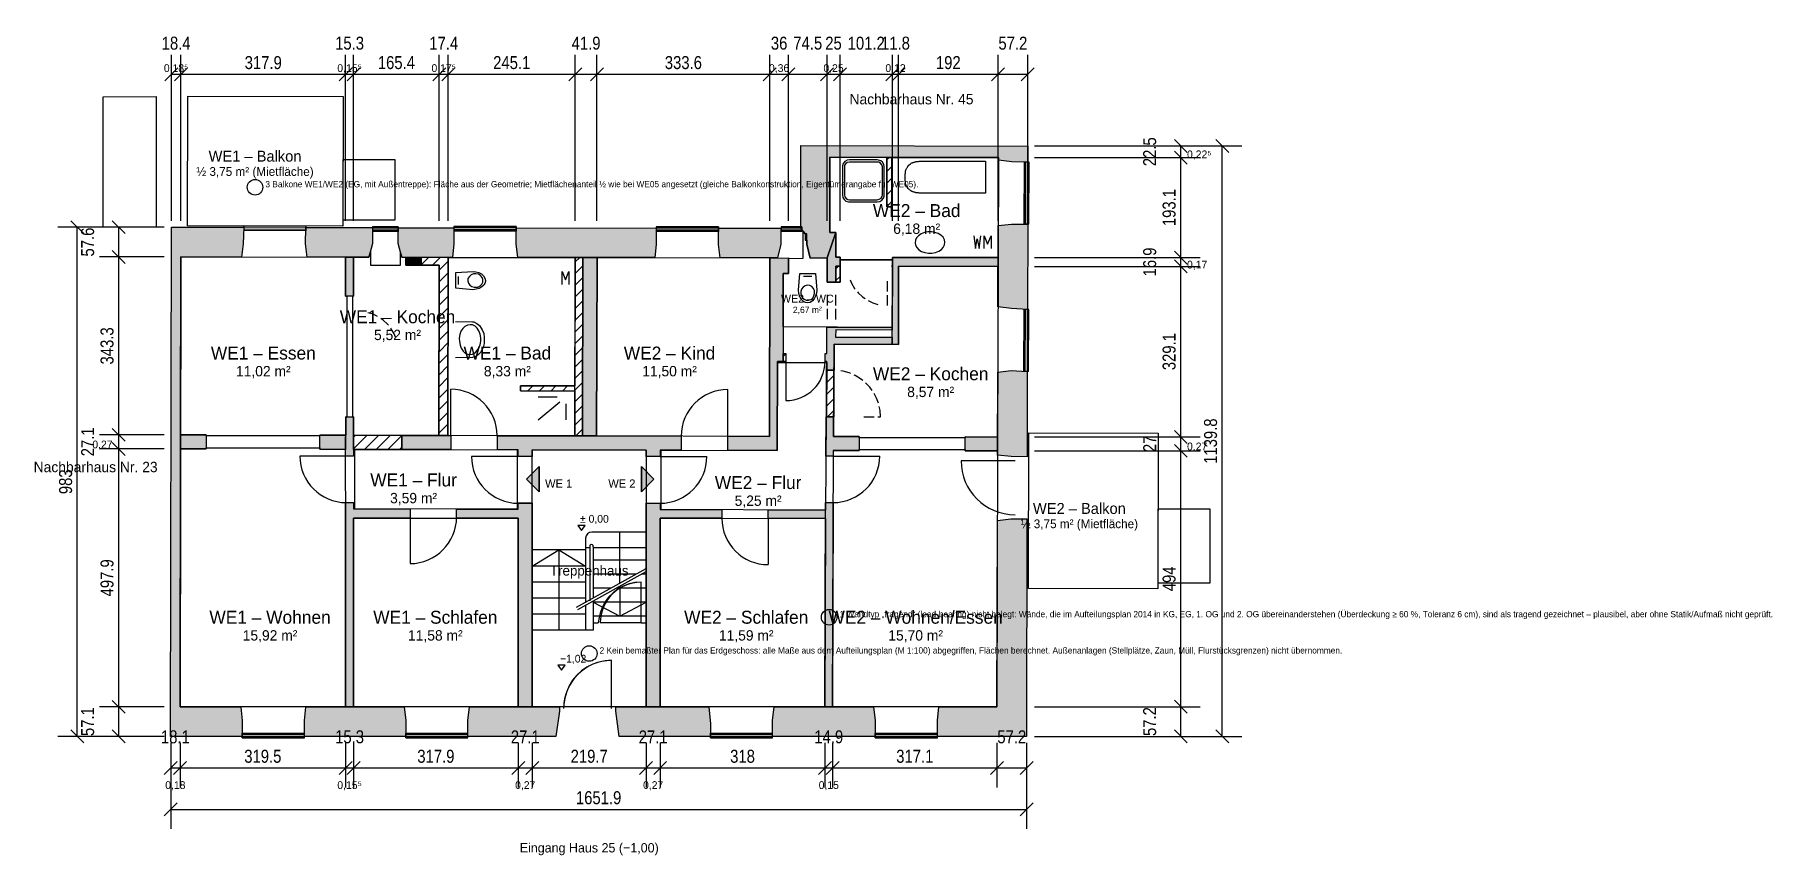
# Model space of a CAD drawing. Header units: metres. Extents: x -2.6 to 30.9, y -2.3 to 13.5.
import ezdxf
from ezdxf.enums import TextEntityAlignment as Align

# ---------------------------------------------------------------- set-up
doc = ezdxf.new("R2010")
doc.units = ezdxf.units.M
for name, color, linetype in [('A_BEMASSUNG', 5, 'Continuous'), ('A_OEFFNUNG', 1, 'Continuous'), ('A_RAUM', 3, 'Continuous'), ('A_SYMBOL', 2, 'Continuous'), ('A_TEXT', 7, 'Continuous'), ('A_TREPPE', 2, 'Continuous'), ('A_UNGEPRUEFT', 6, 'Continuous'), ('A_WAND', 8, 'Continuous'), ('A_WAND_NEU', 4, 'Continuous'), ('A_WAND_TRAGEND', 7, 'Continuous')]:
    doc.layers.add(name, color=color, linetype=linetype)
doc.styles.add('OpenSansCondensed-Light', font='OpenSansCondensed-Light.ttf')
doc.dimstyles.new('EZ_M_100_H25_CM', dxfattribs={"dimtxt": 0.25, "dimasz": 0.25, "dimexe": 0.375, "dimexo": 0.125, "dimgap": 0.1, "dimtad": 1, "dimlfac": 100, "dimzin": 12, "dimdsep": 46, "dimtxsty": 'OpenSansCondensed-Light', "dimtsz": 0.125, "dimcen": 2.5, "dimazin": 3, "dimtfac": 0.5, "dimtmove": 2, "dimatfit": 3})

msp = doc.modelspace()

# ---------------------------------------------------------------- hatches: boundary and pattern name
at = {"layer": 'A_TREPPE'}
for points in [[(7.112, 4.724), (7.112, 5.207), (6.871, 4.966)], [(9.089, 4.724), (9.089, 5.207), (9.33, 4.966)]]:
    msp.add_hatch(color=7, dxfattribs=at).paths.add_polyline_path(points)
at = {"layer": 'A_WAND'}
for points in [[(12.67, 8.767), (12.67, 9.237), (12.84, 9.728), (12.84, 9.25), (12.92, 9.25), (12.92, 9.076), (12.84, 9.076), (12.84, 8.767)], [(3.378, 9.25), (3.531, 9.25), (3.531, 8.501), (3.378, 8.501)], [(8.23, 9.241), (8.221, 5.8), (7.95, 5.8), (7.959, 9.241)], [(11.709, 5.52), (10.753, 5.524), (10.753, 5.795), (11.561, 5.791), (11.566, 9.233), (11.925, 9.237), (11.925, 8.937), (11.824, 8.937), (11.824, 7.239), (11.714, 7.239)], [(13.932, 9.076), (13.911, 9.076), (13.932, 9.076), (13.932, 9.246), (15.971, 9.241), (15.97, 9.072), (14.05, 9.076), (14.046, 7.565), (13.928, 7.565)], [(12.835, 7.709), (13.928, 7.705), (13.928, 7.565), (12.806, 7.569), (12.806, 7.07), (12.662, 7.07), (12.666, 7.239), (12.632, 7.239), (12.632, 7.391), (12.666, 7.391), (12.666, 7.899), (13.928, 7.895), (13.928, 7.844), (12.84, 7.849)]]:
    msp.add_hatch(color=8, dxfattribs=at).paths.add_polyline_path(points)
at = {"layer": 'A_WAND_NEU'}
h = msp.add_hatch(dxfattribs=at)
h.set_pattern_fill('ANSI31', scale=0.05)
h.paths.add_polyline_path([(13.919, 10.223), (13.822, 10.223), (13.822, 11.172), (13.919, 11.172)])
h = msp.add_hatch(dxfattribs=at)
h.set_pattern_fill('ANSI31', scale=0.05)
h.paths.add_polyline_path([(5.185, 9.097), (4.839, 9.097), (4.839, 9.25), (5.359, 9.246), (5.351, 5.808), (5.177, 5.808)])
h = msp.add_hatch(dxfattribs=at)
h.set_pattern_fill('ANSI31', scale=0.05)
h.paths.add_polyline_path([(7.811, 9.246), (7.959, 9.241), (7.95, 5.8), (7.802, 5.8)])
h = msp.add_hatch(dxfattribs=at)
h.set_pattern_fill('ANSI31', scale=0.05)
h.paths.add_polyline_path([(12.92, 9.076), (12.92, 8.767), (12.84, 8.767), (12.84, 9.076)])
h = msp.add_hatch(dxfattribs=at)
h.set_pattern_fill('ANSI31', scale=0.05)
h.paths.add_polyline_path([(11.874, 7.239), (11.824, 7.239), (11.824, 7.391), (11.874, 7.391)])
h = msp.add_hatch(dxfattribs=at)
h.set_pattern_fill('ANSI31', scale=0.05)
h.paths.add_polyline_path([(12.802, 7.07), (12.802, 6.168), (12.662, 6.168), (12.662, 7.07)])
h = msp.add_hatch(dxfattribs=at)
h.set_pattern_fill('ANSI31', scale=0.05)
h.paths.add_polyline_path([(7.802, 6.663), (6.752, 6.668), (6.752, 6.765), (7.798, 6.765)])
h = msp.add_hatch(dxfattribs=at)
h.set_pattern_fill('ANSI31', scale=0.05)
h.paths.add_polyline_path([(3.531, 5.812), (4.462, 5.808), (4.462, 5.541), (3.531, 5.541)])
at = {"layer": 'A_WAND_TRAGEND'}
for points in [[(12.344, 9.233), (12.277, 9.5), (12.277, 9.699), (12.247, 9.699), (12.167, 9.809), (12.167, 11.405), (16.548, 11.396), (16.544, 11.087), (16.235, 11.091), (15.977, 11.121), (15.977, 11.172), (12.721, 11.18), (12.721, 9.728), (12.84, 9.728), (12.67, 9.237)], [(1.355, 0.567), (1.384, 0.309), (1.384, 0), (0, 0), (0.017, 9.83), (1.414, 9.83), (1.401, 9.508), (1.372, 9.25), (0.199, 9.254), (0.182, 0.572)], [(2.612, 9.826), (3.899, 9.821), (3.895, 9.512), (3.827, 9.25), (2.633, 9.25), (2.603, 9.508)], [(4.394, 9.817), (5.47, 9.817), (5.47, 9.508), (5.44, 9.246), (4.462, 9.25), (4.39, 9.512)], [(9.373, 9.813), (9.373, 9.495), (9.343, 9.241), (6.701, 9.246), (6.668, 9.508), (6.668, 9.817)], [(10.575, 9.809), (11.781, 9.809), (11.781, 9.5), (11.714, 9.237), (10.604, 9.237), (10.575, 9.495)], [(15.972, 9.859), (16.231, 9.889), (16.544, 9.889), (16.54, 8.242), (16.231, 8.259), (15.968, 8.289)], [(4.538, 9.097), (4.538, 9.249), (4.839, 9.248), (4.839, 9.097)], [(15.964, 7.032), (16.226, 7.061), (16.535, 7.044), (16.531, 5.397), (16.222, 5.402), (15.96, 5.431)], [(3.378, 5.41), (3.382, 6.168), (3.531, 6.168), (3.531, 5.41)], [(12.789, 5.52), (12.789, 5.41), (12.649, 5.41), (12.653, 6.168), (12.797, 6.168), (12.797, 5.787), (13.288, 5.787), (13.288, 5.516)], [(0.69, 5.821), (0.69, 5.55), (0.192, 5.55), (0.192, 5.821)], [(2.879, 5.546), (2.879, 5.812), (3.378, 5.812), (3.378, 5.541)], [(4.462, 5.808), (5.406, 5.808), (5.406, 5.537), (4.462, 5.541)], [(6.71, 5.402), (6.71, 5.532), (6.308, 5.533), (6.308, 5.804), (9.855, 5.795), (9.855, 5.524), (9.449, 5.525), (9.449, 5.402), (9.178, 5.402), (9.178, 5.526), (6.981, 5.531), (6.981, 5.402)], [(15.337, 5.783), (15.961, 5.779), (15.96, 5.512), (15.337, 5.512)], [(3.531, 4.394), (4.623, 4.39), (4.623, 4.212), (3.531, 4.212), (3.531, 0.572), (3.378, 0.572), (3.378, 4.513), (3.531, 4.513)], [(6.71, 4.5), (6.981, 4.5), (6.981, 0.572), (6.71, 0.572), (6.71, 4.212), (5.52, 4.212), (5.52, 4.386), (6.71, 4.386)], [(9.449, 4.377), (10.638, 4.373), (10.638, 4.212), (9.449, 4.212), (9.449, 0.572), (9.178, 0.572), (9.178, 4.5), (9.449, 4.5)], [(11.536, 4.212), (11.536, 4.373), (12.636, 4.369), (12.636, 4.208)], [(12.776, 0.572), (12.628, 0.572), (12.641, 4.513), (12.789, 4.513)], [(14.829, 0.572), (15.947, 0.572), (15.96, 4.17), (16.218, 4.199), (16.527, 4.199), (16.518, 0), (14.8, 0), (14.8, 0.309)], [(2.582, 0.309), (2.612, 0.567), (4.508, 0.572), (4.538, 0.309), (4.538, 0), (2.582, 0)], [(5.77, 0.572), (7.506, 0.572), (7.506, 0.487), (7.438, 0), (5.74, 0), (5.74, 0.309)], [(8.594, 0.572), (10.389, 0.572), (10.418, 0.241), (10.418, 0), (8.661, 0), (8.594, 0.487)], [(11.65, 0.572), (13.568, 0.572), (13.598, 0.309), (13.598, 0), (11.62, 0), (11.62, 0.309)]]:
    msp.add_hatch(color=7, dxfattribs=at).paths.add_polyline_path(points)

# ---------------------------------------------------------------- linework, layer by layer
at = {"layer": 'A_OEFFNUNG'}
for p, q in [((16.474, 9.88923), (16.48, 11.08721)), ((16.57, 11.08676), (16.48, 11.08721)), ((16.499, 9.8891), (16.505, 11.08709)), ((16.539, 9.8889), (16.545, 11.08688)), ((16.564, 9.88877), (16.57, 11.08676)), ((1.41316, 9.855), (1.41286, 9.765)), ((2.61085, 9.761), (1.41286, 9.765)), ((2.61093, 9.786), (1.41294, 9.79)), ((2.61107, 9.826), (1.41307, 9.83)), ((2.61115, 9.851), (1.41316, 9.855)), ((2.61115, 9.851), (2.61085, 9.761)), ((4.394, 9.838), (3.899, 9.838)), ((3.899, 9.838), (3.899, 9.748)), ((4.394, 9.813), (3.899, 9.813)), ((4.394, 9.773), (3.899, 9.773)), ((4.394, 9.748), (3.899, 9.748)), ((4.394, 9.838), (4.394, 9.748)), ((5.47004, 9.843), (5.46996, 9.753)), ((6.66796, 9.752), (5.46996, 9.753)), ((6.66798, 9.777), (5.46998, 9.778)), ((6.66802, 9.817), (5.47002, 9.818)), ((6.66804, 9.842), (5.47004, 9.843)), ((6.66804, 9.842), (6.66796, 9.752)), ((10.575, 9.835), (9.373, 9.835)), ((9.373, 9.835), (9.373, 9.745)), ((10.575, 9.81), (9.373, 9.81)), ((10.575, 9.77), (9.373, 9.77)), ((10.575, 9.745), (9.373, 9.745)), ((10.575, 9.835), (10.575, 9.745)), ((12.181, 9.834), (11.782, 9.834)), ((11.782, 9.834), (11.782, 9.744)), ((12.181, 9.809), (11.782, 9.809)), ((12.181, 9.769), (11.782, 9.769)), ((12.181, 9.744), (11.782, 9.744)), ((12.181, 9.834), (12.181, 9.744)), ((16.564, 9.88877), (16.474, 9.88923)), ((16.471, 7.04511), (16.474, 8.24311)), ((16.564, 8.24288), (16.474, 8.24311)), ((16.496, 7.04505), (16.499, 8.24305)), ((16.536, 7.04495), (16.539, 8.24295)), ((16.561, 7.04489), (16.564, 8.24288)), ((11.874, 7.239), (11.874, 6.481)), ((16.561, 7.04489), (16.471, 7.04511)), ((5.406, 5.804), (5.406, 6.701)), ((10.757, 5.795), (10.757, 6.697)), ((3.391, 5.41), (2.494, 5.41)), ((6.71, 5.402), (5.808, 5.402)), ((9.449, 5.402), (10.351, 5.402)), ((12.789, 5.41), (13.686, 5.41)), ((16.298, 5.321), (15.257, 5.321)), ((4.623, 4.233), (4.623, 3.336)), ((11.536, 4.212), (11.536, 3.315)), ((9.081, 2.189), (8.294, 2.189)), ((8.513, 0.538), (8.513, 1.465)), ((1.384, 0.064), (2.582, 0.064)), ((1.384, -0.026), (1.384, 0.064)), ((1.384, 0.039), (2.582, 0.039)), ((2.582, -0.026), (2.582, 0.064)), ((4.538, 0.064), (5.74, 0.064)), ((4.538, -0.026), (4.538, 0.064)), ((4.538, 0.039), (5.74, 0.039)), ((5.74, -0.026), (5.74, 0.064)), ((10.418, 0.064), (11.62, 0.064)), ((10.418, -0.026), (10.418, 0.064)), ((10.418, 0.039), (11.62, 0.039)), ((11.62, -0.026), (11.62, 0.064)), ((13.598, 0.064), (14.8, 0.064)), ((13.598, -0.026), (13.598, 0.064)), ((13.598, 0.039), (14.8, 0.039)), ((14.8, -0.026), (14.8, 0.064)), ((1.384, -0.001), (2.582, -0.001)), ((1.384, -0.026), (2.582, -0.026)), ((4.538, -0.001), (5.74, -0.001)), ((4.538, -0.026), (5.74, -0.026)), ((10.418, -0.001), (11.62, -0.001)), ((10.418, -0.026), (11.62, -0.026)), ((13.598, -0.001), (14.8, -0.001)), ((13.598, -0.026), (14.8, -0.026))]:
    msp.add_line(p, q, dxfattribs=at)
for centre, radius, start, end in [((11.874, 7.239), 0.758, -90, 0), ((5.406, 5.804), 0.897, 0, 90), ((10.757, 5.795), 0.902, 90, 180), ((3.391, 5.41), 0.897, 180, -90), ((6.71, 5.402), 0.902, 180, -90), ((9.449, 5.402), 0.902, -90, 0), ((12.789, 5.41), 0.897, -90, 0), ((16.298, 5.321), 1.041, 180, -90), ((4.623, 4.233), 0.897, -90, 0), ((11.536, 4.212), 0.897, 180, -90), ((9.081, 2.189), 0.787, 90, 180), ((8.513, 0.538), 0.927, 90, 180)]:
    msp.add_arc(centre, radius, start, end, dxfattribs=at)
at = {"layer": 'A_RAUM'}
for points in [[(3.332, 12.352), (3.327, 9.85), (0.326, 9.855), (0.33, 12.357)], [(12.84, 9.728), (12.721, 9.728), (12.721, 11.18), (13.822, 11.177), (13.822, 10.223), (13.919, 10.223), (13.919, 11.177), (15.977, 11.172), (15.971, 9.241), (13.932, 9.246), (13.932, 9.2), (12.92, 9.2), (12.92, 9.25), (12.84, 9.25)], [(13.929, 7.895), (11.824, 7.904), (11.824, 8.937), (11.925, 8.937), (11.925, 9.226), (12.209, 9.229), (12.209, 9.751), (12.247, 9.699), (12.247, 9.576), (12.277, 9.576), (12.277, 9.5), (12.344, 9.233), (12.67, 9.237), (12.67, 8.767), (12.92, 8.767), (12.92, 9.2), (13.932, 9.2), (13.932, 9.076), (13.911, 9.076), (13.932, 9.076)], [(0.69, 5.8), (0.69, 5.821), (0.192, 5.821), (0.199, 9.254), (3.378, 9.25), (3.378, 8.501), (3.4, 8.501), (3.4, 6.168), (3.382, 6.168), (3.38, 5.812), (2.879, 5.812), (2.879, 5.8)], [(3.531, 6.168), (3.52, 6.168), (3.52, 8.501), (3.531, 8.501), (3.531, 9.25), (3.827, 9.25), (3.857, 9.354), (3.857, 9.095), (4.436, 9.095), (4.439, 9.334), (4.462, 9.25), (4.538, 9.249), (4.538, 9.097), (5.185, 9.097), (5.177, 5.808), (3.531, 5.812)], [(7.802, 5.8), (5.351, 5.808), (5.359, 9.246), (7.81, 9.244), (7.804, 6.765), (6.752, 6.765), (6.752, 6.668), (7.804, 6.663)], [(8.221, 5.799), (8.23, 9.243), (11.566, 9.237), (11.561, 5.791)], [(12.806, 7.569), (14.046, 7.565), (14.05, 9.076), (15.97, 9.072), (15.961, 5.779), (15.337, 5.783), (15.337, 5.765), (13.288, 5.765), (13.288, 5.787), (12.797, 5.787)], [(9.471, 5.525), (11.709, 5.52), (11.714, 7.239), (11.722, 7.239), (11.722, 7.217), (12.666, 7.217), (12.662, 6.168), (12.653, 6.168), (12.64, 4.369), (9.471, 4.377)], [(16.557, 2.857), (16.565, 5.862), (19.063, 5.855), (19.054, 2.851)], [(3.378, 0.569), (0.182, 0.572), (0.192, 5.55), (0.69, 5.55), (0.69, 5.57), (2.879, 5.57), (2.879, 5.546), (3.369, 5.541), (3.369, 4.966), (3.378, 4.511)], [(3.558, 5.541), (6.688, 5.532), (6.688, 4.386), (3.558, 4.394)], [(6.981, 0.572), (6.981, 5.531), (9.178, 5.526), (9.178, 0.572)], [(12.776, 0.572), (12.794, 5.52), (13.288, 5.516), (13.288, 5.535), (15.337, 5.535), (15.337, 5.512), (15.96, 5.512), (15.947, 0.572)], [(6.71, 0.572), (3.531, 0.569), (3.531, 4.212), (6.71, 4.212)], [(12.628, 0.572), (9.449, 0.572), (9.449, 4.212), (12.64, 4.208)]]:
    msp.add_lwpolyline(points, close=True, dxfattribs=at)
at = {"layer": 'A_SYMBOL'}
for p, q in [((-1.3, 12.347), (-0.275, 12.349)), ((-1.3, 9.831), (-1.3, 12.347)), ((-0.275, 12.349), (-0.279, 9.83)), ((3.332, 11.134), (4.331, 11.134)), ((3.332, 9.965), (3.332, 11.134)), ((4.331, 11.134), (4.327, 9.965)), ((13.013, 11.096), (12.984, 11.057)), ((13.056, 11.121), (13.013, 11.096)), ((13.06, 11.079), (13.03, 11.057)), ((13.102, 11.129), (13.056, 11.121)), ((13.102, 11.087), (13.06, 11.079)), ((13.64, 11.129), (13.102, 11.129)), ((13.64, 11.087), (13.102, 11.087)), ((13.661, 11.125), (13.64, 11.129)), ((13.669, 11.083), (13.64, 11.087)), ((13.707, 11.113), (13.661, 11.125)), ((13.703, 11.066), (13.669, 11.083)), ((13.741, 11.083), (13.707, 11.113)), ((13.767, 11.04), (13.741, 11.083)), ((14.296, 11.062), (14.304, 11.07)), ((14.304, 11.07), (14.317, 11.074)), ((14.317, 11.074), (14.326, 11.079)), ((14.326, 11.079), (14.334, 11.079)), ((14.334, 11.079), (14.342, 11.083)), ((14.342, 11.083), (14.351, 11.087)), ((14.351, 11.087), (14.36, 11.087)), ((14.36, 11.087), (14.368, 11.091)), ((14.368, 11.091), (14.376, 11.091)), ((14.376, 11.091), (14.385, 11.096)), ((14.385, 11.096), (14.393, 11.096)), ((14.393, 11.096), (14.406, 11.1)), ((14.406, 11.1), (14.423, 11.1)), ((14.423, 11.1), (14.436, 11.1)), ((14.436, 11.1), (14.448, 11.104)), ((14.448, 11.104), (14.465, 11.104)), ((14.465, 11.104), (14.478, 11.104)), ((14.478, 11.104), (15.727, 11.104)), ((15.727, 11.104), (15.727, 10.486)), ((12.984, 11.057), (12.967, 11.015)), ((12.967, 11.015), (12.967, 10.994)), ((12.967, 10.994), (12.967, 10.452)), ((13.009, 11.024), (13.005, 10.994)), ((13.005, 10.994), (13.005, 10.452)), ((13.03, 11.057), (13.009, 11.024)), ((13.729, 11.032), (13.703, 11.066)), ((13.737, 10.994), (13.729, 11.032)), ((13.737, 10.452), (13.737, 10.994)), ((13.775, 10.994), (13.767, 11.04)), ((13.775, 10.452), (13.775, 10.994)), ((14.177, 10.858), (14.182, 10.867)), ((14.177, 10.85), (14.177, 10.858)), ((14.177, 10.837), (14.177, 10.85)), ((14.177, 10.829), (14.177, 10.837)), ((14.177, 10.82), (14.177, 10.829)), ((14.177, 10.77), (14.177, 10.82)), ((14.177, 10.761), (14.177, 10.77)), ((14.177, 10.748), (14.177, 10.761)), ((14.177, 10.74), (14.177, 10.748)), ((14.177, 10.727), (14.177, 10.74)), ((14.182, 10.892), (14.186, 10.901)), ((14.182, 10.884), (14.182, 10.892)), ((14.182, 10.875), (14.182, 10.884)), ((14.182, 10.867), (14.182, 10.875)), ((14.186, 10.918), (14.19, 10.922)), ((14.186, 10.909), (14.186, 10.918)), ((14.186, 10.901), (14.186, 10.909)), ((14.19, 10.931), (14.194, 10.943)), ((14.19, 10.922), (14.19, 10.931)), ((14.194, 10.943), (14.199, 10.952)), ((14.199, 10.952), (14.203, 10.96)), ((14.203, 10.96), (14.207, 10.969)), ((14.207, 10.969), (14.216, 10.981)), ((14.216, 10.981), (14.22, 10.99)), ((14.22, 10.99), (14.228, 10.998)), ((14.228, 10.998), (14.232, 11.007)), ((14.232, 11.007), (14.241, 11.015)), ((14.241, 11.015), (14.245, 11.024)), ((14.245, 11.024), (14.254, 11.032)), ((14.254, 11.032), (14.262, 11.036)), ((14.262, 11.036), (14.271, 11.045)), ((14.271, 11.045), (14.279, 11.049)), ((14.279, 11.049), (14.287, 11.057)), ((14.287, 11.057), (14.296, 11.062)), ((12.967, 10.452), (12.975, 10.405)), ((12.975, 10.405), (13.001, 10.363)), ((13.005, 10.452), (13.013, 10.414)), ((13.013, 10.414), (13.039, 10.38)), ((13.712, 10.389), (13.733, 10.422)), ((13.733, 10.422), (13.737, 10.452)), ((13.758, 10.389), (13.775, 10.431)), ((13.775, 10.431), (13.775, 10.452)), ((14.177, 10.719), (14.177, 10.727)), ((14.182, 10.706), (14.177, 10.719)), ((14.182, 10.702), (14.182, 10.706)), ((14.182, 10.693), (14.182, 10.702)), ((14.182, 10.685), (14.182, 10.693)), ((14.186, 10.677), (14.182, 10.685)), ((14.186, 10.672), (14.186, 10.677)), ((14.186, 10.664), (14.186, 10.672)), ((14.19, 10.655), (14.186, 10.664)), ((14.19, 10.647), (14.19, 10.655)), ((14.194, 10.638), (14.19, 10.647)), ((14.199, 10.63), (14.194, 10.638)), ((14.203, 10.621), (14.199, 10.63)), ((14.211, 10.613), (14.203, 10.621)), ((14.216, 10.604), (14.211, 10.613)), ((14.22, 10.596), (14.216, 10.604)), ((14.228, 10.588), (14.22, 10.596)), ((14.232, 10.579), (14.228, 10.588)), ((14.241, 10.571), (14.232, 10.579)), ((14.249, 10.562), (14.241, 10.571)), ((14.254, 10.558), (14.249, 10.562)), ((14.262, 10.55), (14.254, 10.558)), ((14.271, 10.545), (14.262, 10.55)), ((14.279, 10.537), (14.271, 10.545)), ((14.287, 10.533), (14.279, 10.537)), ((14.296, 10.528), (14.287, 10.533)), ((14.304, 10.52), (14.296, 10.528)), ((14.317, 10.516), (14.304, 10.52)), ((14.326, 10.511), (14.317, 10.516)), ((14.334, 10.511), (14.326, 10.511)), ((14.342, 10.507), (14.334, 10.511)), ((14.351, 10.503), (14.342, 10.507)), ((14.36, 10.503), (14.351, 10.503)), ((14.368, 10.499), (14.36, 10.503)), ((14.376, 10.499), (14.368, 10.499)), ((14.385, 10.494), (14.376, 10.499)), ((14.393, 10.494), (14.385, 10.494)), ((14.406, 10.49), (14.393, 10.494)), ((14.423, 10.49), (14.406, 10.49)), ((14.436, 10.49), (14.423, 10.49)), ((14.448, 10.486), (14.436, 10.49)), ((14.465, 10.486), (14.448, 10.486)), ((14.478, 10.486), (14.465, 10.486)), ((15.727, 10.486), (14.478, 10.486)), ((13.001, 10.363), (13.034, 10.334)), ((13.034, 10.334), (13.081, 10.321)), ((13.039, 10.38), (13.072, 10.363)), ((13.072, 10.363), (13.102, 10.359)), ((13.081, 10.321), (13.102, 10.317)), ((13.102, 10.359), (13.64, 10.359)), ((13.102, 10.317), (13.64, 10.317)), ((13.64, 10.359), (13.678, 10.367)), ((13.64, 10.317), (13.686, 10.325)), ((13.678, 10.367), (13.712, 10.389)), ((13.686, 10.325), (13.729, 10.351)), ((13.729, 10.351), (13.758, 10.389)), ((-0.279, 9.83), (-1.3, 9.831)), ((4.327, 9.965), (3.332, 9.965)), ((14.618, 9.741), (14.55, 9.724)), ((14.685, 9.741), (14.618, 9.741)), ((14.753, 9.728), (14.685, 9.741)), ((14.817, 9.707), (14.753, 9.728)), ((14.376, 9.576), (14.368, 9.529)), ((14.368, 9.529), (14.376, 9.483)), ((14.398, 9.622), (14.376, 9.576)), ((14.376, 9.483), (14.402, 9.436)), ((14.436, 9.665), (14.398, 9.622)), ((14.402, 9.436), (14.444, 9.394)), ((14.486, 9.703), (14.436, 9.665)), ((14.444, 9.394), (14.495, 9.36)), ((14.55, 9.724), (14.486, 9.703)), ((14.867, 9.673), (14.817, 9.707)), ((14.825, 9.364), (14.876, 9.398)), ((14.91, 9.635), (14.867, 9.673)), ((14.876, 9.398), (14.914, 9.44)), ((14.935, 9.588), (14.91, 9.635)), ((14.914, 9.44), (14.939, 9.487)), ((14.944, 9.538), (14.935, 9.588)), ((14.939, 9.487), (14.944, 9.538)), ((15.502, 9.665), (15.536, 9.415)), ((15.536, 9.415), (15.57, 9.605)), ((15.57, 9.605), (15.604, 9.415)), ((15.604, 9.415), (15.638, 9.665)), ((15.701, 9.415), (15.701, 9.665)), ((15.701, 9.665), (15.769, 9.5)), ((15.769, 9.5), (15.837, 9.665)), ((15.837, 9.665), (15.837, 9.415)), ((14.495, 9.36), (14.558, 9.339)), ((14.558, 9.339), (14.626, 9.326)), ((14.626, 9.326), (14.694, 9.326)), ((14.694, 9.326), (14.762, 9.339)), ((14.762, 9.339), (14.825, 9.364)), ((5.508, 8.954), (5.838, 8.975)), ((5.508, 8.653), (5.508, 8.954)), ((5.558, 8.801), (5.558, 8.877)), ((5.558, 8.721), (5.558, 8.801)), ((5.74, 8.839), (5.736, 8.793)), ((5.736, 8.793), (5.749, 8.75)), ((5.766, 8.877), (5.74, 8.839)), ((5.749, 8.75), (5.774, 8.712)), ((5.8, 8.911), (5.766, 8.877)), ((5.846, 8.928), (5.8, 8.911)), ((5.838, 8.975), (5.889, 8.97)), ((5.893, 8.932), (5.846, 8.928)), ((5.889, 8.97), (5.948, 8.954)), ((5.944, 8.924), (5.893, 8.932)), ((5.982, 8.899), (5.944, 8.924)), ((5.948, 8.954), (5.999, 8.928)), ((5.973, 8.695), (6.007, 8.729)), ((6.011, 8.86), (5.982, 8.899)), ((5.999, 8.928), (6.041, 8.89)), ((6.007, 8.729), (6.024, 8.771)), ((6.028, 8.818), (6.011, 8.86)), ((6.024, 8.771), (6.028, 8.818)), ((6.041, 8.89), (6.066, 8.848)), ((6.071, 8.755), (6.045, 8.712)), ((6.066, 8.848), (6.075, 8.801)), ((6.075, 8.801), (6.071, 8.755)), ((7.556, 8.725), (7.556, 8.975)), ((7.556, 8.975), (7.624, 8.81)), ((7.624, 8.81), (7.688, 8.975)), ((7.688, 8.975), (7.688, 8.725)), ((12.12, 8.611), (12.145, 8.937)), ((12.145, 8.937), (12.446, 8.937)), ((12.217, 8.886), (12.294, 8.886)), ((12.294, 8.886), (12.374, 8.886)), ((12.446, 8.937), (12.471, 8.611)), ((13.119, 8.814), (13.145, 8.746)), ((13.145, 8.746), (13.2, 8.649)), ((13.83, 8.788), (13.83, 8.585)), ((5.833, 8.623), (5.508, 8.653)), ((5.774, 8.712), (5.812, 8.683)), ((5.812, 8.683), (5.859, 8.67)), ((5.897, 8.632), (5.833, 8.623)), ((5.859, 8.67), (5.88, 8.67)), ((5.88, 8.67), (5.931, 8.674)), ((5.956, 8.649), (5.897, 8.632)), ((5.931, 8.674), (5.973, 8.695)), ((6.007, 8.678), (5.956, 8.649)), ((6.045, 8.712), (6.007, 8.678)), ((12.124, 8.547), (12.12, 8.611)), ((12.145, 8.488), (12.124, 8.547)), ((12.171, 8.437), (12.145, 8.488)), ((12.167, 8.585), (12.162, 8.564)), ((12.162, 8.564), (12.171, 8.513)), ((12.179, 8.632), (12.167, 8.585)), ((12.171, 8.513), (12.192, 8.471)), ((12.209, 8.399), (12.171, 8.437)), ((12.209, 8.67), (12.179, 8.632)), ((12.192, 8.471), (12.226, 8.437)), ((12.247, 8.7), (12.209, 8.67)), ((12.251, 8.378), (12.209, 8.399)), ((12.226, 8.437), (12.268, 8.42)), ((12.289, 8.708), (12.247, 8.7)), ((12.268, 8.42), (12.315, 8.42)), ((12.336, 8.704), (12.289, 8.708)), ((12.315, 8.42), (12.357, 8.433)), ((12.374, 8.683), (12.336, 8.704)), ((12.387, 8.407), (12.344, 8.378)), ((12.357, 8.433), (12.395, 8.462)), ((12.408, 8.645), (12.374, 8.683)), ((12.421, 8.445), (12.387, 8.407)), ((12.395, 8.462), (12.416, 8.505)), ((12.425, 8.602), (12.408, 8.645)), ((12.416, 8.505), (12.429, 8.551)), ((12.45, 8.496), (12.421, 8.445)), ((12.429, 8.551), (12.425, 8.602)), ((12.467, 8.556), (12.45, 8.496)), ((12.471, 8.611), (12.467, 8.556)), ((12.67, 8.522), (12.67, 8.319)), ((12.84, 8.319), (12.84, 8.522)), ((13.2, 8.649), (13.212, 8.636)), ((13.255, 8.581), (13.271, 8.56)), ((13.271, 8.56), (13.356, 8.484)), ((13.356, 8.484), (13.403, 8.45)), ((13.462, 8.412), (13.551, 8.369)), ((13.83, 8.518), (13.83, 8.319)), ((3.912, 8.149), (3.81, 8.179)), ((3.996, 8.107), (3.912, 8.149)), ((4.106, 8.035), (4.056, 8.069)), ((12.298, 8.369), (12.251, 8.378)), ((12.344, 8.378), (12.298, 8.369)), ((12.67, 8.251), (12.67, 8.052)), ((12.84, 8.048), (12.84, 8.251)), ((13.551, 8.369), (13.648, 8.34)), ((4.187, 7.959), (4.106, 8.035)), ((4.204, 7.938), (4.187, 7.959)), ((4.259, 7.87), (4.25, 7.883)), ((4.314, 7.772), (4.259, 7.87)), ((4.339, 7.705), (4.314, 7.772)), ((5.499, 8.009), (5.829, 8.005)), ((5.584, 7.755), (5.571, 7.688)), ((5.605, 7.819), (5.584, 7.755)), ((5.639, 7.874), (5.605, 7.819)), ((5.681, 7.912), (5.639, 7.874)), ((5.728, 7.938), (5.681, 7.912)), ((5.779, 7.946), (5.728, 7.938)), ((5.825, 7.942), (5.779, 7.946)), ((5.876, 7.916), (5.825, 7.942)), ((5.829, 8.005), (5.851, 8.001)), ((5.851, 8.001), (5.91, 7.971)), ((5.918, 7.878), (5.876, 7.916)), ((5.91, 7.971), (5.96, 7.933)), ((5.952, 7.827), (5.918, 7.878)), ((5.973, 7.764), (5.952, 7.827)), ((5.96, 7.933), (5.994, 7.883)), ((5.986, 7.696), (5.973, 7.764)), ((5.994, 7.883), (6.016, 7.849)), ((6.016, 7.849), (6.045, 7.777)), ((6.045, 7.777), (6.054, 7.7)), ((5.571, 7.688), (5.575, 7.62)), ((5.575, 7.62), (5.588, 7.552)), ((5.588, 7.552), (5.609, 7.493)), ((5.609, 7.493), (5.647, 7.438)), ((5.647, 7.438), (5.685, 7.4)), ((5.685, 7.4), (5.736, 7.379)), ((5.736, 7.379), (5.779, 7.37)), ((5.779, 7.37), (5.829, 7.379)), ((5.829, 7.379), (5.876, 7.404)), ((5.876, 7.404), (5.918, 7.446)), ((5.918, 7.446), (5.952, 7.497)), ((5.986, 7.417), (5.944, 7.37)), ((5.952, 7.497), (5.973, 7.561)), ((5.973, 7.561), (5.986, 7.628)), ((5.986, 7.628), (5.986, 7.696)), ((5.994, 7.438), (5.986, 7.417)), ((6.032, 7.506), (5.994, 7.438)), ((6.054, 7.582), (6.032, 7.506)), ((6.054, 7.7), (6.054, 7.62)), ((6.054, 7.62), (6.054, 7.582)), ((5.829, 7.315), (5.499, 7.307)), ((5.893, 7.336), (5.829, 7.315)), ((5.944, 7.37), (5.893, 7.336)), ((12.979, 7.053), (12.933, 7.057)), ((13.098, 7.019), (12.979, 7.053)), ((13.128, 7.006), (13.098, 7.019)), ((13.212, 6.968), (13.191, 6.976)), ((13.318, 6.905), (13.212, 6.968)), ((13.36, 6.871), (13.318, 6.905)), ((13.496, 6.739), (13.415, 6.828)), ((13.542, 6.676), (13.496, 6.739)), ((7.095, 6.557), (7.463, 6.557)), ((7.095, 6.109), (7.514, 6.46)), ((7.633, 6.109), (7.633, 6.418)), ((13.627, 6.528), (13.581, 6.617)), ((13.661, 6.435), (13.627, 6.528)), ((13.382, 6.168), (13.581, 6.168)), ((13.652, 6.168), (13.703, 6.168)), ((13.695, 6.291), (13.678, 6.367)), ((13.703, 6.168), (13.695, 6.291)), ((19.058, 2.955), (19.058, 4.39)), ((19.058, 4.39), (20.058, 4.39)), ((20.058, 4.39), (20.058, 2.955)), ((20.058, 2.955), (19.058, 2.955))]:
    msp.add_line(p, q, dxfattribs=at)
at = {"layer": 'A_TREPPE'}
for p, q in [((6.871, 4.966), (7.112, 5.207)), ((7.112, 5.207), (7.112, 4.724)), ((9.33, 4.966), (9.089, 5.207)), ((9.089, 5.207), (9.089, 4.724)), ((7.112, 4.724), (6.871, 4.966)), ((9.089, 4.724), (9.33, 4.966)), ((6.981, 4.5), (6.71, 4.5)), ((9.178, 4.5), (9.449, 4.5)), ((8.001, 4.072), (7.861, 4.072)), ((7.861, 4.072), (7.933, 3.975)), ((7.933, 3.975), (8.001, 4.072)), ((8.018, 3.873), (8.005, 3.827)), ((8.005, 3.827), (8.005, 3.814)), ((8.005, 3.814), (8.005, 2.591)), ((8.048, 3.907), (8.018, 3.873)), ((8.086, 3.933), (8.048, 3.907)), ((8.132, 3.941), (8.086, 3.933)), ((8.098, 3.692), (8.094, 3.683)), ((8.115, 3.704), (8.098, 3.692)), ((8.141, 3.7), (8.115, 3.704)), ((9.178, 3.941), (8.132, 3.941)), ((9.178, 3.941), (8.132, 3.941)), ((8.153, 3.683), (8.141, 3.7)), ((8.67, 2.955), (8.67, 3.941)), ((8.005, 3.603), (6.981, 3.603)), ((6.981, 3.289), (7.493, 3.603)), ((7.493, 3.603), (7.493, 2.049)), ((7.493, 3.603), (8.005, 3.289)), ((8.094, 3.641), (8.005, 3.641)), ((8.094, 3.683), (8.094, 2.62)), ((8.153, 3.658), (8.153, 3.683)), ((8.153, 3.658), (8.153, 2.671)), ((9.178, 3.641), (8.153, 3.641)), ((9.178, 3.399), (8.153, 3.399)), ((8.005, 3.289), (6.981, 3.289)), ((7.832, 2.493), (9.178, 3.239)), ((7.857, 2.451), (9.178, 3.183)), ((8.983, 3.133), (8.153, 3.133)), ((9.178, 3.133), (9.085, 3.133)), ((9.178, 3.133), (9.085, 3.133)), ((8.005, 2.98), (6.981, 2.98)), ((8.496, 2.862), (8.153, 2.862)), ((8.454, 2.688), (8.386, 2.595)), ((8.539, 2.773), (8.454, 2.688)), ((8.632, 2.845), (8.539, 2.773)), ((9.178, 2.862), (8.598, 2.862)), ((9.178, 2.862), (8.598, 2.862)), ((8.738, 2.9), (8.632, 2.845)), ((8.67, 2.9), (8.67, 2.32)), ((8.848, 2.942), (8.738, 2.9)), ((8.962, 2.968), (8.848, 2.942)), ((9.081, 2.976), (8.962, 2.968)), ((9.081, 2.189), (9.081, 2.976)), ((8.005, 2.671), (6.981, 2.671)), ((8.005, 2.362), (6.981, 2.362)), ((8.005, 2.531), (8.005, 2.049)), ((8.153, 2.616), (8.153, 2.049)), ((9.178, 2.591), (8.153, 2.591)), ((8.153, 2.591), (8.67, 2.32)), ((8.289, 2.379), (8.264, 2.265)), ((8.327, 2.489), (8.289, 2.379)), ((8.386, 2.595), (8.327, 2.489)), ((8.67, 2.32), (9.178, 2.591)), ((8.153, 2.049), (6.981, 2.049)), ((9.178, 2.32), (8.153, 2.32)), ((8.153, 2.189), (8.255, 2.189)), ((8.264, 2.265), (8.255, 2.189)), ((9.081, 2.189), (9.178, 2.189)), ((7.616, 1.376), (7.476, 1.376)), ((7.476, 1.376), (7.548, 1.278)), ((7.548, 1.278), (7.616, 1.376)), ((8.149, 1.393), (8.035, 1.338)), ((8.268, 1.435), (8.149, 1.393)), ((8.39, 1.46), (8.268, 1.435)), ((8.513, 1.469), (8.39, 1.46)), ((7.76, 1.084), (7.696, 0.978)), ((7.84, 1.181), (7.76, 1.084)), ((7.933, 1.266), (7.84, 1.181)), ((8.035, 1.338), (7.933, 1.266)), ((7.607, 0.741), (7.59, 0.618)), ((7.645, 0.864), (7.607, 0.741)), ((7.696, 0.978), (7.645, 0.864))]:
    msp.add_line(p, q, dxfattribs=at)
for points in [[(7.112, 4.724), (7.112, 5.207), (6.871, 4.966)], [(9.089, 4.724), (9.089, 5.207), (9.33, 4.966)]]:
    msp.add_lwpolyline(points, close=True, dxfattribs=at)
at = {"layer": 'A_UNGEPRUEFT'}
for centre in [(1.63, 10.6), (12.71, 2.3), (8.08, 1.6)]:
    msp.add_circle(centre, 0.15, dxfattribs=at)
at = {"layer": 'A_WAND'}
for points in [[(12.67, 8.767), (12.67, 9.237), (12.84, 9.728), (12.84, 9.25), (12.92, 9.25), (12.92, 9.076), (12.84, 9.076), (12.84, 8.767)], [(3.378, 9.25), (3.531, 9.25), (3.531, 8.501), (3.378, 8.501)], [(8.23, 9.241), (8.221, 5.8), (7.95, 5.8), (7.959, 9.241)], [(11.709, 5.52), (10.753, 5.524), (10.753, 5.795), (11.561, 5.791), (11.566, 9.233), (11.925, 9.237), (11.925, 8.937), (11.824, 8.937), (11.824, 7.239), (11.714, 7.239)], [(13.932, 9.076), (13.911, 9.076), (13.932, 9.076), (13.932, 9.246), (15.971, 9.241), (15.97, 9.072), (14.05, 9.076), (14.046, 7.565), (13.928, 7.565)], [(12.835, 7.709), (13.928, 7.705), (13.928, 7.565), (12.806, 7.569), (12.806, 7.07), (12.662, 7.07), (12.666, 7.239), (12.632, 7.239), (12.632, 7.391), (12.666, 7.391), (12.666, 7.899), (13.928, 7.895), (13.928, 7.844), (12.84, 7.849)]]:
    msp.add_lwpolyline(points, close=True, dxfattribs=at)
at = {"layer": 'A_WAND_NEU'}
for points in [[(13.919, 10.223), (13.822, 10.223), (13.822, 11.172), (13.919, 11.172)], [(5.185, 9.097), (4.839, 9.097), (4.839, 9.25), (5.359, 9.246), (5.351, 5.808), (5.177, 5.808)], [(7.811, 9.246), (7.959, 9.241), (7.95, 5.8), (7.802, 5.8)], [(12.92, 9.076), (12.92, 8.767), (12.84, 8.767), (12.84, 9.076)], [(11.874, 7.239), (11.824, 7.239), (11.824, 7.391), (11.874, 7.391)], [(12.802, 7.07), (12.802, 6.168), (12.662, 6.168), (12.662, 7.07)], [(7.802, 6.663), (6.752, 6.668), (6.752, 6.765), (7.798, 6.765)], [(3.531, 5.812), (4.462, 5.808), (4.462, 5.541), (3.531, 5.541)]]:
    msp.add_lwpolyline(points, close=True, dxfattribs=at)
at = {"layer": 'A_WAND_TRAGEND'}
for points in [[(12.344, 9.233), (12.277, 9.5), (12.277, 9.699), (12.247, 9.699), (12.167, 9.809), (12.167, 11.405), (16.548, 11.396), (16.544, 11.087), (16.235, 11.091), (15.977, 11.121), (15.977, 11.172), (12.721, 11.18), (12.721, 9.728), (12.84, 9.728), (12.67, 9.237)], [(1.355, 0.567), (1.384, 0.309), (1.384, 0), (0, 0), (0.017, 9.83), (1.414, 9.83), (1.401, 9.508), (1.372, 9.25), (0.199, 9.254), (0.182, 0.572)], [(2.612, 9.826), (3.899, 9.821), (3.895, 9.512), (3.827, 9.25), (2.633, 9.25), (2.603, 9.508)], [(4.394, 9.817), (5.47, 9.817), (5.47, 9.508), (5.44, 9.246), (4.462, 9.25), (4.39, 9.512)], [(9.373, 9.813), (9.373, 9.495), (9.343, 9.241), (6.701, 9.246), (6.668, 9.508), (6.668, 9.817)], [(10.575, 9.809), (11.781, 9.809), (11.781, 9.5), (11.714, 9.237), (10.604, 9.237), (10.575, 9.495)], [(15.972, 9.859), (16.231, 9.889), (16.544, 9.889), (16.54, 8.242), (16.231, 8.259), (15.968, 8.289)], [(4.538, 9.097), (4.538, 9.249), (4.839, 9.248), (4.839, 9.097)], [(15.964, 7.032), (16.226, 7.061), (16.535, 7.044), (16.531, 5.397), (16.222, 5.402), (15.96, 5.431)], [(3.378, 5.41), (3.382, 6.168), (3.531, 6.168), (3.531, 5.41)], [(12.789, 5.52), (12.789, 5.41), (12.649, 5.41), (12.653, 6.168), (12.797, 6.168), (12.797, 5.787), (13.288, 5.787), (13.288, 5.516)], [(0.69, 5.821), (0.69, 5.55), (0.192, 5.55), (0.192, 5.821)], [(2.879, 5.546), (2.879, 5.812), (3.378, 5.812), (3.378, 5.541)], [(4.462, 5.808), (5.406, 5.808), (5.406, 5.537), (4.462, 5.541)], [(6.71, 5.402), (6.71, 5.532), (6.308, 5.533), (6.308, 5.804), (9.855, 5.795), (9.855, 5.524), (9.449, 5.525), (9.449, 5.402), (9.178, 5.402), (9.178, 5.526), (6.981, 5.531), (6.981, 5.402)], [(15.337, 5.783), (15.961, 5.779), (15.96, 5.512), (15.337, 5.512)], [(3.531, 4.394), (4.623, 4.39), (4.623, 4.212), (3.531, 4.212), (3.531, 0.572), (3.378, 0.572), (3.378, 4.513), (3.531, 4.513)], [(6.71, 4.5), (6.981, 4.5), (6.981, 0.572), (6.71, 0.572), (6.71, 4.212), (5.52, 4.212), (5.52, 4.386), (6.71, 4.386)], [(9.449, 4.377), (10.638, 4.373), (10.638, 4.212), (9.449, 4.212), (9.449, 0.572), (9.178, 0.572), (9.178, 4.5), (9.449, 4.5)], [(11.536, 4.212), (11.536, 4.373), (12.636, 4.369), (12.636, 4.208)], [(12.776, 0.572), (12.628, 0.572), (12.641, 4.513), (12.789, 4.513)], [(14.829, 0.572), (15.947, 0.572), (15.96, 4.17), (16.218, 4.199), (16.527, 4.199), (16.518, 0), (14.8, 0), (14.8, 0.309)], [(2.582, 0.309), (2.612, 0.567), (4.508, 0.572), (4.538, 0.309), (4.538, 0), (2.582, 0)], [(5.77, 0.572), (7.506, 0.572), (7.506, 0.487), (7.438, 0), (5.74, 0), (5.74, 0.309)], [(8.594, 0.572), (10.389, 0.572), (10.418, 0.241), (10.418, 0), (8.661, 0), (8.594, 0.487)], [(11.65, 0.572), (13.568, 0.572), (13.598, 0.309), (13.598, 0), (11.62, 0), (11.62, 0.309)]]:
    msp.add_lwpolyline(points, close=True, dxfattribs=at)

# ---------------------------------------------------------------- texts
at = {"layer": 'A_TEXT'}
for s, height, p in [('0,18⁵', 0.15, (0.107, 12.9)), ('0,15⁵', 0.15, (3.455, 12.9)), ('0,17⁵', 0.15, (5.272, 12.9)), ('0,36', 0.15, (11.745, 12.9)), ('0,25', 0.15, (12.795, 12.9)), ('0,12', 0.15, (13.991, 12.9)), ('Nachbarhaus Nr. 45', 0.2, (14.3, 12.3)), ('WE1 – Balkon', 0.2115385, (1.63, 11.2)), ('½ 3,75 m² (Mietfläche)', 0.1692308, (1.63, 10.90385)), ('WE2 – Bad', 0.25, (14.4, 10.15)), ('6,18 m²', 0.2, (14.4, 9.8)), ('WE2 – WC', 0.153846, (12.29, 8.45)), ('WE1 – Kochen', 0.25, (4.38, 8.1)), ('2,67 m²', 0.123077, (12.29, 8.23462)), ('5,52 m²', 0.2, (4.38, 7.75)), ('WE1 – Essen', 0.25, (1.79, 7.4)), ('WE1 – Bad', 0.25, (6.5, 7.4)), ('WE2 – Kind', 0.25, (9.63, 7.4)), ('11,02 m²', 0.2, (1.79, 7.05)), ('8,33 m²', 0.2, (6.5, 7.05)), ('11,50 m²', 0.2, (9.63, 7.05)), ('WE2 – Kochen', 0.25, (14.67, 7)), ('8,57 m²', 0.2, (14.67, 6.65)), ('WE1 – Flur', 0.25, (4.69, 4.95)), ('WE2 – Flur', 0.25, (11.34, 4.9)), ('3,59 m²', 0.2, (4.69, 4.6)), ('WE 1', 0.16, (7.49, 4.88)), ('WE 2', 0.16, (8.71, 4.88)), ('5,25 m²', 0.2, (11.34, 4.55)), ('WE2 – Balkon', 0.2115385, (17.54, 4.4)), ('± 0,00', 0.15, (8.18, 4.2)), ('½ 3,75 m² (Mietfläche)', 0.1692308, (17.54, 4.10385)), ('Treppenhaus', 0.1923077, (8.08, 3.2)), ('WE1 – Wohnen', 0.25, (1.92, 2.3)), ('WE1 – Schlafen', 0.25, (5.11, 2.3)), ('WE2 – Schlafen', 0.25, (11.11, 2.3)), ('WE2 – Wohnen/Essen', 0.25, (14.38, 2.3)), ('15,92 m²', 0.2, (1.92, 1.95)), ('11,58 m²', 0.2, (5.11, 1.95)), ('11,59 m²', 0.2, (11.11, 1.95)), ('15,70 m²', 0.2, (14.38, 1.95)), ('−1,02', 0.15, (7.77, 1.5)), ('0,18', 0.15, (0.092, -0.94)), ('0,15⁵', 0.15, (3.455, -0.94)), ('0,27', 0.15, (6.845, -0.94)), ('0,27', 0.15, (9.314, -0.94)), ('0,15', 0.15, (12.704, -0.94)), ('Eingang Haus 25 (−1,00)', 0.18, (8.08, -2.15))]:
    msp.add_text(s, height=height, dxfattribs=at).set_placement(p, align=Align.MIDDLE_CENTER)
for s, p in [('0,22⁵', (19.618, 11.235)), ('0,17', (19.618, 9.107)), ('0,27', (19.618, 5.597))]:
    msp.add_text(s, height=0.15, dxfattribs=at).set_placement(p, align=Align.MIDDLE_LEFT)
for s, height, p in [('0,27', 0.15, (-1.12, 5.635)), ('Nachbarhaus Nr. 23', 0.2, (-0.25, 5.2))]:
    msp.add_text(s, height=height, dxfattribs=at).set_placement(p, align=Align.MIDDLE_RIGHT)
at = {"layer": 'A_UNGEPRUEFT'}
for s, p in [('3 Balkone WE1/WE2 (EG, mit Außentreppe): Fläche aus der Geometrie; Mietflächenanteil ½ wie bei WE05 angesetzt (gleiche Balkonkonstruktion, Eigentümerangabe für WE05).', (1.83, 10.6)), ('1 Wandtyp „tragend“ (load-bearing) nicht belegt: Wände, die im Aufteilungsplan 2014 in KG, EG, 1. OG und 2. OG übereinanderstehen (Überdeckung ≥ 60 %, Toleranz 6 cm), sind als tragend gezeichnet – plausibel, aber ohne Statik/Aufmaß nicht geprüft.', (12.91, 2.3)), ('2 Kein bemaßter Plan für das Erdgeschoss: alle Maße aus dem Aufteilungsplan (M 1:100) abgegriffen, Flächen berechnet. Außenanlagen (Stellplätze, Zaun, Müll, Flurstücksgrenzen) nicht übernommen.', (8.28, 1.6))]:
    msp.add_text(s, height=0.12, dxfattribs=at).set_placement(p)

# ---------------------------------------------------------------- dimensions: what is measured, and where the dimension line sits
at = {"layer": 'A_BEMASSUNG'}
for base, p1, p2 in [((0.015, 12.78), (0.015, 9.83), (0.199, 9.83)), ((3.378, 12.78), (3.378, 9.83), (3.531, 9.83)), ((5.185, 12.78), (5.185, 9.83), (5.359, 9.83)), ((7.81, 12.78), (7.81, 9.83), (8.229, 9.83)), ((11.565, 12.78), (11.565, 9.83), (11.925, 9.83)), ((11.925, 12.78), (11.925, 9.83), (12.67, 9.83)), ((12.67, 12.78), (12.67, 9.83), (12.92, 9.83)), ((12.92, 12.78), (12.92, 9.83), (13.932, 9.83)), ((13.932, 12.78), (13.932, 9.83), (14.05, 9.83)), ((15.97, 12.78), (15.97, 9.83), (16.542, 9.83)), ((0.199, 12.78), (0.199, 9.83), (3.378, 9.83)), ((3.531, 12.78), (3.531, 9.83), (5.185, 9.83)), ((5.359, 12.78), (5.359, 9.83), (7.81, 9.83)), ((8.229, 12.78), (8.229, 9.83), (11.565, 9.83)), ((14.05, 12.78), (14.05, 9.83), (15.97, 9.83)), ((0.002, -0.61), (0.002, 0), (0.183, 0)), ((0.002, -1.41), (0.002, 0), (16.521, 0)), ((0.183, -0.61), (0.183, 0), (3.378, 0)), ((3.378, -0.61), (3.378, 0), (3.531, 0)), ((3.531, -0.61), (3.531, 0), (6.71, 0)), ((6.71, -0.61), (6.71, 0), (6.981, 0)), ((6.981, -0.61), (6.981, 0), (9.178, 0)), ((9.178, -0.61), (9.178, 0), (9.449, 0)), ((9.449, -0.61), (9.449, 0), (12.629, 0)), ((12.629, -0.61), (12.629, 0), (12.778, 0)), ((12.778, -0.61), (12.778, 0), (15.949, 0)), ((15.949, -0.61), (15.949, 0), (16.521, 0))]:
    msp.add_linear_dim(base=base, p1=p1, p2=p2, dimstyle='EZ_M_100_H25_CM', dxfattribs=at).render()
for base, p1, p2 in [((19.498, 11.173), (16.548, 11.173), (16.548, 11.398)), ((20.298, 0), (16.548, 0), (16.548, 11.398)), ((19.498, 9.242), (16.548, 9.242), (16.548, 11.173)), ((-1.8, 0), (0, 0), (0, 9.83)), ((-1, 9.254), (0, 9.254), (0, 9.83)), ((19.498, 9.073), (16.548, 9.073), (16.548, 9.242)), ((-1, 5.821), (0, 5.821), (0, 9.254)), ((19.498, 5.782), (16.548, 5.782), (16.548, 9.073)), ((-1, 5.55), (0, 5.55), (0, 5.821)), ((19.498, 5.512), (16.548, 5.512), (16.548, 5.782)), ((-1, 0.571), (0, 0.571), (0, 5.55)), ((19.498, 0.572), (16.548, 0.572), (16.548, 5.512)), ((-1, 0), (0, 0), (0, 0.571)), ((19.498, 0), (16.548, 0), (16.548, 0.572))]:
    msp.add_linear_dim(base=base, p1=p1, p2=p2, angle=90, dimstyle='EZ_M_100_H25_CM', dxfattribs=at).render()

doc.saveas('drawing.dxf')
